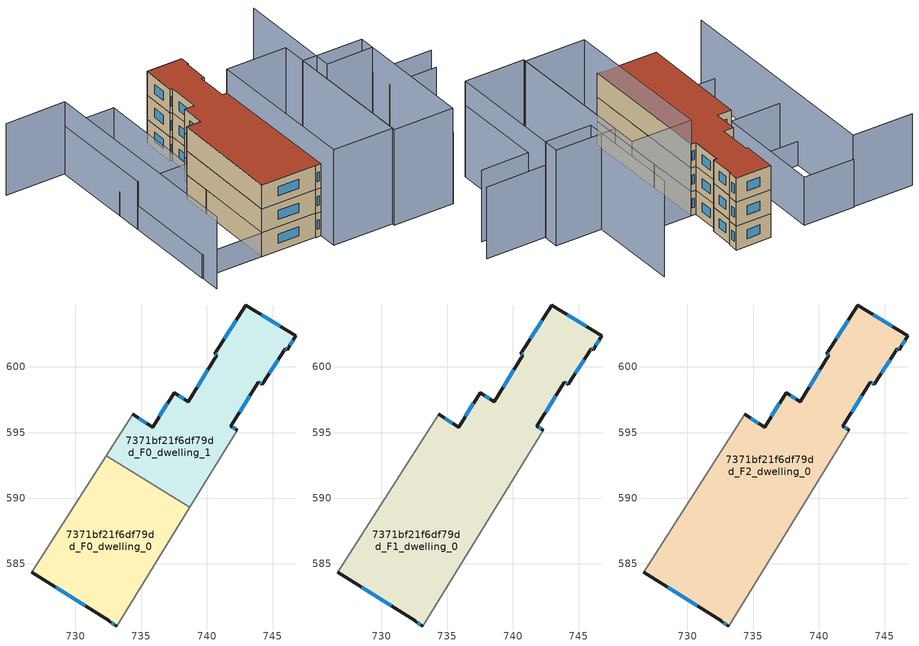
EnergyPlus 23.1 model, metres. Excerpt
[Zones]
7371bf21f6df79dd_F0_dwelling_0
 floor ground (EU_floor_Construction): 738.71,589.31 733.14,580.28 732.56,580.65 732.58,580.69 726.67,584.38 732.33,593.24 z0
 wall outside (EU_wall_Construction): 726.67,584.38 732.58,580.69 732.56,580.65 733.14,580.28 z0:3
 wall adiabatic (EU_wall_Construction): 732.33,593.24 726.67,584.38 / 733.14,580.28 738.71,589.31 z0:3
 wall to 7371bf21f6df79dd_F0_dwelling_1 (EU_wall_Construction): 738.71,589.31 732.33,593.24 z0:3
 window (EU_Window_Construction): 728.51,583.23 730.74,581.84 / 732.74,580.53 732.96,580.39 z0.93:2.07
7371bf21f6df79dd_F0_dwelling_1
 floor ground (EU_floor_Construction): 746.76,602.37 746.09,601.29 745.95,601.38 744.2,598.66 743.92,598.83 741.83,595.48 742.32,595.17 738.71,589.31 732.33,593.24 734.34,596.37 735.88,595.41 737.51,598.02 738.56,597.36 740.76,600.87 740.57,600.99 742.96,604.7 z0
 wall outside (EU_wall_Construction): 742.32,595.17 741.83,595.48 743.92,598.83 744.2,598.66 745.95,601.38 746.09,601.29 746.76,602.37 742.96,604.7 740.57,600.99 740.76,600.87 738.56,597.36 737.51,598.02 735.88,595.41 734.34,596.37 z0:3
 wall adiabatic (EU_wall_Construction): 738.71,589.31 742.32,595.17 / 734.34,596.37 732.33,593.24 z0:3
 window (EU_Window_Construction): 738.23,597.56 737.84,597.81 / 740.07,599.78 739.25,598.45 / 740.63,600.95 740.7,600.91 / 742.22,603.54 741.32,602.14 / 745.57,603.09 744.14,603.97 / 746.3,601.63 746.55,602.03 / 746,601.35 746.05,601.32 / 744.75,599.51 745.41,600.53 / 744.01,598.78 744.11,598.71 / 742.48,596.53 743.27,597.79 / 742.17,595.27 741.98,595.39 / 735.4,595.71 734.82,596.07 / 737,597.21 736.38,596.22 z0.93:2.07
7371bf21f6df79dd_F1_dwelling_0
 floor to 7371bf21f6df79dd_F0_dwelling_0 (EU_floor_Construction): 738.71,589.31 733.14,580.28 732.56,580.65 732.58,580.69 726.67,584.38 732.33,593.23 z3
 floor to 7371bf21f6df79dd_F0_dwelling_1 (EU_floor_Construction): 746.75,602.37 746.09,601.29 745.95,601.38 744.2,598.66 743.92,598.83 741.83,595.48 742.32,595.17 738.71,589.31 732.33,593.23 734.34,596.37 735.88,595.41 737.51,598.02 738.56,597.36 740.76,600.87 740.57,600.99 742.96,604.7 z3
 wall outside (EU_wall_Construction): 742.32,595.17 741.83,595.48 743.92,598.83 744.2,598.66 745.95,601.38 746.09,601.29 746.76,602.37 742.96,604.7 740.57,600.99 740.76,600.87 738.56,597.36 737.51,598.02 735.88,595.41 734.34,596.37 / 726.67,584.38 732.58,580.69 732.56,580.65 733.14,580.28 z3:6
 wall adiabatic (EU_wall_Construction): 733.14,580.28 742.32,595.17 / 734.34,596.37 726.67,584.38 z3:6
 window (EU_Window_Construction): 737,597.21 736.38,596.22 / 738.23,597.56 737.84,597.81 / 740.07,599.78 739.25,598.45 / 740.63,600.95 740.7,600.91 / 742.22,603.54 741.32,602.14 / 745.57,603.09 744.14,603.97 / 746.3,601.63 746.55,602.03 / 746,601.35 746.05,601.32 / 744.75,599.51 745.41,600.53 / 744.01,598.78 744.11,598.71 / 742.48,596.53 743.27,597.79 / 742.17,595.27 741.98,595.39 / 732.74,580.53 732.96,580.39 / 728.51,583.23 730.74,581.84 / 735.4,595.71 734.82,596.07 z3.93:5.07
7371bf21f6df79dd_F2_dwelling_0
 floor to 7371bf21f6df79dd_F1_dwelling_0 (EU_floor_Construction): 746.75,602.37 746.09,601.29 745.95,601.38 744.2,598.66 743.92,598.83 741.83,595.48 742.32,595.17 733.14,580.28 732.56,580.65 732.58,580.69 726.67,584.38 734.34,596.37 735.88,595.41 737.51,598.02 738.56,597.36 740.76,600.87 740.57,600.99 742.96,604.7 z6
 wall outside (EU_wall_Construction): 742.32,595.17 741.83,595.48 743.92,598.83 744.2,598.66 745.95,601.38 746.09,601.29 746.76,602.37 742.96,604.7 740.57,600.99 740.76,600.87 738.56,597.36 737.51,598.02 735.88,595.41 734.34,596.37 / 726.67,584.38 732.58,580.69 732.56,580.65 733.14,580.28 z6:9
 wall adiabatic (EU_wall_Construction): 733.14,580.28 742.32,595.17 / 734.34,596.37 726.67,584.38 z6:9
 window (EU_Window_Construction): 737,597.21 736.38,596.22 / 738.23,597.56 737.84,597.81 / 740.07,599.78 739.25,598.45 / 740.63,600.95 740.7,600.91 / 742.22,603.54 741.32,602.14 / 745.57,603.09 744.14,603.97 / 746.3,601.63 746.55,602.03 / 746,601.35 746.05,601.32 / 744.75,599.51 745.41,600.53 / 744.01,598.78 744.11,598.71 / 742.48,596.53 743.27,597.79 / 742.17,595.27 741.98,595.39 / 732.74,580.53 732.96,580.39 / 728.51,583.23 730.74,581.84 / 735.4,595.71 734.82,596.07 z6.93:8.07
 roof outside (EU_roof_Construction): 733.14,580.28 742.32,595.17 741.83,595.48 743.92,598.83 744.2,598.66 745.95,601.38 746.09,601.29 746.76,602.37 742.96,604.7 740.57,600.99 740.76,600.87 738.56,597.36 737.51,598.02 735.88,595.41 734.34,596.37 726.67,584.38 732.58,580.69 732.56,580.65 z9
shading: 726.8,584.3 720.13,588.46 / 720.13,588.46 728.32,601.57 / 728.32,601.57 734.99,597.41 / 734.99,597.41 726.8,584.3 z0:3; 727.29,614.35 733.78,610.35 / 733.78,610.35 718.88,586.19 / 744.64,569.9 750.85,579.97 / 750.85,579.97 756.04,576.77 / 758.96,578.6 752.47,582.6 z0:9; 752.52,582.68 747.54,585.76 / 747.54,585.76 754.75,597.45 / 738.17,573.92 747.1,588.41 / 747.1,588.41 753.59,584.41 / 753.59,584.41 744.65,569.92 / 744.65,569.92 738.17,573.92 / 731.86,578.2 742.32,595.17 / 742.32,595.17 748.81,591.18 / 748.81,591.18 738.35,574.2 / 738.35,574.2 731.86,578.2 z0:12; 726.53,598.71 733.8,610.38 / 733.8,610.38 739.22,607.01 / 739.22,607.01 731.95,595.33 / 731.95,595.33 726.53,598.71 z0:6
[Building]
EU S2 Campaign: North Axis=0; Terrain=City; Solar Distribution=FullExterior
[Site:Location]
Montreal-Trudeau.Intl.AP: Latitude=45.4667; Longitude=-73.75; Time Zone=-5; Elevation=36
[SizingPeriod:WeatherFileDays]
AnnualSizingPeriod: Begin Month=1; Begin Day of Month=1; End Month=12; End Day of Month=31; Day of Week for Start Day=Monday; Use Weather File Daylight Saving Period=No; Use Weather File Rain and Snow Indicators=No
[MATERIAL]
EU_InternalMass_Material: Roughness=MediumRough; Thickness=0.1; Conductivity=1; Density=1800; Specific Heat=900; Thermal Absorptance=0.9; Solar Absorptance=0.7; Visible Absorptance=0.7
[MATERIAL:NOMASS] Roughness=MediumRough; Thermal Absorptance=0.9; Solar Absorptance=0.7; Visible Absorptance=0.7
Name | Thermal Resistance
EU_wall_NoMass; EU_floor_NoMass | 1.36485
EU_roof_NoMass | 2.55992
[WINDOWMATERIAL:SIMPLEGLAZINGSYSTEM]
EU_Window_SimpleGlazing: UFactor=3.92339; Solar Heat Gain Coefficient=0.8; Visible Transmittance=0.8
[CONSTRUCTION]
EU_wall_Construction: EU_wall_NoMass
EU_roof_Construction: EU_roof_NoMass
EU_floor_Construction: EU_floor_NoMass
EU_Window_Construction: EU_Window_SimpleGlazing
EU_InternalMass_Construction: EU_InternalMass_Material
[ZONE] Type=1; Multiplier=1; Ceiling Height=autocalculate; Floor Area=autocalculate; Part of Total Floor Area=Yes
Name | Volume
7371bf21f6df79dd_F0_dwelling_0 | 239.342
7371bf21f6df79dd_F1_dwelling_0; 7371bf21f6df79dd_F2_dwelling_0 | 478.66
7371bf21f6df79dd_F0_dwelling_1 | 239.328
[INTERNALMASS] Construction=EU_InternalMass_Construction
Name | Zone or ZoneList | Surface Area
7371bf21f6df79dd_F0_dwelling_0_EU_InternalMass | 7371bf21f6df79dd_F0_dwelling_0 | 79.7799
7371bf21f6df79dd_F0_dwelling_1_EU_InternalMass | 7371bf21f6df79dd_F0_dwelling_1 | 79.7761
7371bf21f6df79dd_F1_dwelling_0_EU_InternalMass | 7371bf21f6df79dd_F1_dwelling_0 | 159.553
7371bf21f6df79dd_F2_dwelling_0_EU_InternalMass | 7371bf21f6df79dd_F2_dwelling_0 | 159.553
[OTHEREQUIPMENT] Fuel Type=Electricity; Design Level Calculation Method=Watts/Area; Power per Zone Floor Area=1; Fraction Latent=0; Fraction Radiant=0; Fraction Lost=0; Carbon Dioxide Generation Rate=0; EndUse Subcategory=EU_Step8_InternalGains
Name | Zone or ZoneList or Space or SpaceList | Schedule
EU_Step8_InternalGain_7371bf21f6df79dd_F0_dwelling_0_f000 | 7371bf21f6df79dd_F0_dwelling_0 | EU_Step8_GainSchedule_7371bf21f6df79dd_F0_dwelling_0_f000
EU_Step8_InternalGain_7371bf21f6df79dd_F0_dwelling_1_f000 | 7371bf21f6df79dd_F0_dwelling_1 | EU_Step8_GainSchedule_7371bf21f6df79dd_F0_dwelling_1_f000
EU_Step8_InternalGain_7371bf21f6df79dd_F1_dwelling_0_f000 | 7371bf21f6df79dd_F1_dwelling_0 | EU_Step8_GainSchedule_7371bf21f6df79dd_F1_dwelling_0_f000
EU_Step8_InternalGain_7371bf21f6df79dd_F2_dwelling_0_f000 | 7371bf21f6df79dd_F2_dwelling_0 | EU_Step8_GainSchedule_7371bf21f6df79dd_F2_dwelling_0_f000
[ZONEVENTILATION:DESIGNFLOWRATE] Schedule=EU_AlwaysOn; Design Flow Rate Calculation Method=AirChanges/Hour; Air Changes per Hour=0.860309; Ventilation Type=Natural; Fan Pressure Rise=0; Fan Total Efficiency=1; Constant Term Coefficient=1; Temperature Term Coefficient=0; Velocity Term Coefficient=0; Velocity Squared Term Coefficient=0; Minimum Indoor Temperature=-100; Maximum Indoor Temperature=100; Delta Temperature=-100; Minimum Outdoor Temperature=-100; Maximum Outdoor Temperature=100; Maximum Wind Speed=40
Name | Zone or ZoneList or Space or SpaceList
EU_ConstantAir_7371bf21f6df79dd_F0_dwelling_0 | 7371bf21f6df79dd_F0_dwelling_0
EU_ConstantAir_7371bf21f6df79dd_F0_dwelling_1 | 7371bf21f6df79dd_F0_dwelling_1
EU_ConstantAir_7371bf21f6df79dd_F1_dwelling_0 | 7371bf21f6df79dd_F1_dwelling_0
EU_ConstantAir_7371bf21f6df79dd_F2_dwelling_0 | 7371bf21f6df79dd_F2_dwelling_0
[HVACTEMPLATE:THERMOSTAT] Constant Heating Setpoint=20; Constant Cooling Setpoint=50
EU_HeatOnly_7371bf21f6df79dd_F0_dwelling_0; EU_HeatOnly_7371bf21f6df79dd_F0_dwelling_1; EU_HeatOnly_7371bf21f6df79dd_F1_dwelling_0; EU_HeatOnly_7371bf21f6df79dd_F2_dwelling_0
[HVACTEMPLATE:ZONE:IDEALLOADSAIRSYSTEM] System Availability Schedule=EU_AlwaysOn; Maximum Heating Supply Air Temperature=50; Minimum Cooling Supply Air Temperature=13; Maximum Heating Supply Air Humidity Ratio=0.0156; Minimum Cooling Supply Air Humidity Ratio=0.0077; Heating Limit=NoLimit; Cooling Limit=NoLimit; Heating Availability Schedule=EU_AlwaysOn; Cooling Availability Schedule=EU_CoolingOff; Dehumidification Control Type=ConstantSensibleHeatRatio; Cooling Sensible Heat Ratio=0.7; Dehumidification Setpoint=60; Humidification Control Type=None; Humidification Setpoint=30; Outdoor Air Method=None; Outdoor Air Flow Rate per Person=0.00944; Outdoor Air Flow Rate per Zone Floor Area=0; Outdoor Air Flow Rate per Zone=0; Demand Controlled Ventilation Type=None; Outdoor Air Economizer Type=NoEconomizer; Heat Recovery Type=None; Sensible Heat Recovery Effectiveness=0.7; Latent Heat Recovery Effectiveness=0.65
Name | Template Thermostat
7371bf21f6df79dd_F0_dwelling_0 | EU_HeatOnly_7371bf21f6df79dd_F0_dwelling_0
7371bf21f6df79dd_F0_dwelling_1 | EU_HeatOnly_7371bf21f6df79dd_F0_dwelling_1
7371bf21f6df79dd_F1_dwelling_0 | EU_HeatOnly_7371bf21f6df79dd_F1_dwelling_0
7371bf21f6df79dd_F2_dwelling_0 | EU_HeatOnly_7371bf21f6df79dd_F2_dwelling_0
[SIZING:ZONE] Zone Cooling Design Supply Air Temperature Input Method=SupplyAirTemperature; Zone Cooling Design Supply Air Temperature=13; Zone Heating Design Supply Air Temperature Input Method=SupplyAirTemperature; Zone Heating Design Supply Air Temperature=50; Zone Cooling Design Supply Air Humidity Ratio=0.008; Zone Heating Design Supply Air Humidity Ratio=0.008; Cooling Design Air Flow Method=DesignDay; Cooling Design Air Flow Rate=0; Cooling Minimum Air Flow per Zone Floor Area=0.000762; Cooling Minimum Air Flow=0; Cooling Minimum Air Flow Fraction=0.2; Heating Design Air Flow Method=DesignDay; Heating Design Air Flow Rate=0; Heating Maximum Air Flow per Zone Floor Area=0.002032; Heating Maximum Air Flow=0.141576; Heating Maximum Air Flow Fraction=0.3; Account for Dedicated Outdoor Air System=No; Dedicated Outdoor Air System Control Strategy=NeutralSupplyAir; Dedicated Outdoor Air Low Setpoint Temperature for Design=autosize; Dedicated Outdoor Air High Setpoint Temperature for Design=autosize; Zone Load Sizing Method=Sensible Load Only No Latent Load; Zone Latent Cooling Design Supply Air Humidity Ratio Input Method=HumidityRatioDifference; Zone Cooling Design Supply Air Humidity Ratio Difference=0.005; Zone Latent Heating Design Supply Air Humidity Ratio Input Method=HumidityRatioDifference; Zone Humidification Design Supply Air Humidity Ratio Difference=0.005
7371bf21f6df79dd_F0_dwelling_0; 7371bf21f6df79dd_F0_dwelling_1; 7371bf21f6df79dd_F1_dwelling_0; 7371bf21f6df79dd_F2_dwelling_0
[SCHEDULE:CONSTANT]
Name | Hourly Value
EU_AlwaysOn | 1
EU_CoolingOff | 0
[SCHEDULE:FILE] Column Number=1; Rows to Skip at Top=0; Number of Hours of Data=8760; Column Separator=Comma; Interpolate to Timestep=No; Minutes per Item=60; Adjust Schedule for Daylight Savings=Yes
Name | File
EU_Step8_GainSchedule_7371bf21f6df79dd_F0_dwelling_0_f000 | ../../schedules/7371bf21f6df79dd/7371bf21f6df79dd_F0_dwelling_0_f000_gain.csv
EU_Step8_GainSchedule_7371bf21f6df79dd_F0_dwelling_1_f000 | ../../schedules/7371bf21f6df79dd/7371bf21f6df79dd_F0_dwelling_1_f000_gain.csv
EU_Step8_GainSchedule_7371bf21f6df79dd_F1_dwelling_0_f000 | ../../schedules/7371bf21f6df79dd/7371bf21f6df79dd_F1_dwelling_0_f000_gain.csv
EU_Step8_GainSchedule_7371bf21f6df79dd_F2_dwelling_0_f000 | ../../schedules/7371bf21f6df79dd/7371bf21f6df79dd_F2_dwelling_0_f000_gain.csv
